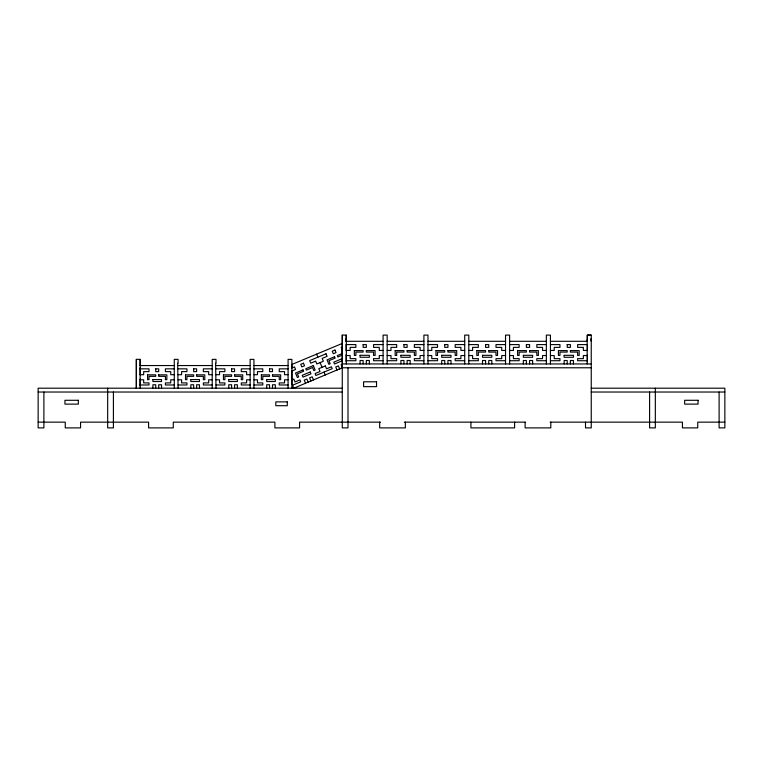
<?xml version="1.0" encoding="UTF-8"?>
<svg xmlns="http://www.w3.org/2000/svg" width="763" height="763" viewBox="0 0 763 763"><rect width="100%" height="100%" fill="white"/><g stroke="black" fill="none" stroke-linecap="round" stroke-linejoin="round"><path stroke-width="1.14" d="M136.348 359.363L136.348 388.195L136.348 359.363L140.144 359.363L140.134 388.195M152.896 388.195L152.896 384.762L155.728 384.762L155.728 388.195M158.694 388.205L158.694 384.762L161.527 384.762L161.527 388.205M174.279 388.205L174.279 359.363L178.075 359.363L178.075 363.198M177.693 363.198L178.075 388.205M190.826 388.195L190.826 384.762L193.659 384.762L193.659 388.195M196.625 388.205L196.625 384.762L199.458 384.762L199.458 388.205M212.209 388.205L212.219 359.363L216.005 359.363L216.005 363.198M215.633 363.198L216.005 388.205M228.766 388.195L228.766 384.762L231.599 384.762L231.599 388.195M234.556 388.205L234.556 384.762L237.388 384.762L237.388 388.205M250.15 388.205L250.15 359.373L253.945 359.373L253.945 388.205M266.697 388.205L266.697 384.762L269.53 384.762L269.53 388.205M272.496 388.205L272.496 384.762L275.329 384.762L275.329 388.205M288.08 388.205L288.08 359.373L291.876 359.373L291.876 388.205L293.793 388.195L342.272 367.776L591.249 367.776M346.345 363.941L346.354 335.11L342.272 335.11L342.272 363.941L591.249 363.951L591.249 335.11L587.424 335.11L587.424 341.299L587.424 338.944M346.097 338.944L346.097 341.29L346.097 335.11M360.069 363.941L360.069 360.498L363.121 360.498L363.121 363.941M366.316 363.941L366.316 360.498L369.359 360.498L369.359 363.941M383.083 363.941L383.083 335.11L387.165 335.11L387.165 363.941M400.89 363.941L400.89 360.498L403.942 360.498L403.942 363.941M407.127 363.941L407.127 360.498L410.179 360.498L410.179 363.941M423.904 363.941L423.904 335.11L427.986 335.11L427.986 363.941M441.71 363.941L441.71 360.498L444.753 360.498L444.753 363.941M447.948 363.941L447.948 360.498L450.99 360.498L450.99 363.941M464.715 363.941L464.715 335.11L468.797 335.11L468.797 363.941M482.521 363.941L482.521 360.498L485.573 360.498L485.573 363.941M488.759 363.941L488.759 360.498L491.811 360.498L491.811 363.941M505.535 363.941L505.535 335.11L509.617 335.119L509.617 363.951M523.342 363.951L523.342 360.508L526.384 360.508L526.384 363.951M529.579 363.951L529.579 360.508L532.622 360.508L532.622 363.951M546.346 363.951L546.346 335.11L550.428 335.119L550.428 363.951M564.153 363.951L564.153 360.508L567.205 360.508L567.205 363.951M570.39 363.951L570.39 360.508L573.442 360.508L573.442 363.951M587.167 363.951L587.167 335.119L591.249 335.11M587.424 361.652L587.424 354.776M587.424 350.627L587.424 344.475M342.263 343.445L291.876 364.456L291.876 368.033L294.518 366.936L295.586 369.492L291.876 371.037L291.876 383.608L293.793 388.195M342.263 347.012L341.185 347.47L342.253 350.026L342.263 353.517L337.284 355.596L337.856 356.97L342.263 355.129M291.876 379.888L293.812 379.077L295.014 381.948L299.926 379.907L300.717 381.815L292.544 385.22M342.263 360.756L334.499 363.989L333.746 362.177L341.71 358.858L342.263 360.184M342.263 364.247L341.099 364.733L342.263 367.537M591.249 339.907L590.839 338.944L591.249 341.29M346.354 341.299L383.083 341.299M387.165 341.299L423.904 341.299M427.986 341.299L464.715 341.299M468.797 341.299L505.535 341.299M509.617 341.299L546.346 341.299M550.428 341.299L587.167 341.299M346.354 344.59L355.882 344.599L355.882 347.365L350.15 347.365L350.15 350.455L346.354 350.455M383.083 344.599L373.555 344.599L373.555 347.365L379.278 347.365L379.278 350.455L383.083 350.455M387.165 344.59L396.693 344.599L396.693 347.365L390.971 347.365L390.971 350.455L387.165 350.455M423.904 344.599L414.366 344.599L414.366 347.365L420.098 347.365L420.098 350.455L423.904 350.455M427.986 344.59L437.514 344.599L437.514 347.365L431.782 347.365L431.782 350.455L427.986 350.455M464.715 344.599L455.187 344.599L455.187 347.365L460.909 347.365L460.909 350.455L464.715 350.455M468.797 344.599L478.325 344.599L478.325 347.365L472.602 347.365L472.602 350.455L468.797 350.455M505.535 344.599L495.998 344.599L495.998 347.375L501.73 347.375L501.73 350.455L505.535 350.455M509.617 344.599L519.145 344.599L519.145 347.375L513.413 347.375L513.413 350.455L509.617 350.455M546.346 344.599L536.818 344.599L536.818 347.375L542.55 347.375L542.541 350.455L546.346 350.455M550.428 344.599L559.966 344.599L559.966 347.375L554.234 347.375L554.234 350.455L550.428 350.455M587.167 344.599L577.639 344.599L577.629 347.375L583.361 347.375L583.361 350.455L587.167 350.455M346.354 355.539L350.15 355.539L350.15 358.648L355.882 358.648L355.882 360.718L346.345 360.718M383.083 355.539L379.278 355.539L379.278 358.648L373.555 358.648L373.555 360.718L383.083 360.718M387.165 355.539L390.971 355.539L390.971 358.648L396.693 358.648L396.693 360.718L387.165 360.718M423.904 355.539L420.098 355.539L420.098 358.648L414.366 358.648L414.366 360.718L423.904 360.718M427.986 355.539L431.782 355.539L431.782 358.648L437.514 358.648L437.514 360.718L427.986 360.718M464.715 355.539L460.909 355.539L460.909 358.648L455.187 358.648L455.187 360.718L464.715 360.718M468.797 355.539L472.602 355.539L472.602 358.648L478.325 358.648L478.325 360.718L468.797 360.718M505.535 355.539L501.73 355.539L501.73 358.648L495.998 358.648L495.998 360.718L505.535 360.718M509.617 355.539L513.413 355.539L513.413 358.648L519.145 358.648L519.145 360.718L509.617 360.718M546.346 355.539L542.541 355.539L542.541 358.658L536.818 358.648L536.818 360.718L546.346 360.718M550.428 355.539L554.234 355.539L554.234 358.648L559.956 358.648L559.956 360.718L550.428 360.718M587.167 355.539L583.361 355.539L583.361 358.658L577.629 358.648L577.629 360.718L587.167 360.718M140.144 365.553L174.279 365.553M178.075 365.553L212.219 365.553M216.005 365.553L250.15 365.553M253.945 365.553L288.08 365.553M140.144 368.853L148.995 368.853L148.995 371.629L143.673 371.619L143.673 374.709L140.134 374.709M174.279 368.853L165.418 368.853L165.418 371.629L170.75 371.629L170.75 374.709L174.279 374.709M178.075 368.853L186.935 368.853L186.935 371.629L181.604 371.619L181.604 374.709L178.075 374.709M212.219 368.853L203.359 368.853L203.359 371.629L208.68 371.629L208.68 374.709L212.219 374.709M216.005 368.853L224.866 368.853L224.866 371.629L219.544 371.619L219.544 374.709L216.005 374.709M250.15 368.853L241.289 368.853L241.289 371.629L246.611 371.629L246.611 374.709L250.15 374.709M253.945 368.853L262.796 368.853L262.796 371.629L257.474 371.629L257.474 374.709L253.945 374.709M288.08 368.853L279.229 368.853L279.229 371.629L284.551 371.629L284.551 374.709L288.08 374.709M140.134 379.793L143.673 379.793L143.673 382.902L148.995 382.902L148.995 384.972L140.134 384.972M174.279 379.793L170.74 379.793L170.74 382.902L165.418 382.902L165.418 384.972L174.279 384.972M178.075 379.793L181.604 379.793L181.604 382.902L186.935 382.902L186.935 384.972L178.075 384.972M212.209 379.793L208.68 379.793L208.68 382.902L203.359 382.902L203.359 384.972L212.209 384.972M216.005 379.793L219.544 379.793L219.544 382.902L224.866 382.902L224.866 384.972L216.005 384.972M250.15 379.793L246.611 379.793L246.611 382.902L241.289 382.902L241.289 384.972L250.15 384.972M253.945 379.793L257.474 379.793L257.474 382.902L262.796 382.912L262.796 384.972L253.945 384.972M288.08 379.793L284.551 379.793L284.551 382.912L279.22 382.912L279.22 384.972L288.08 384.972M342.272 388.205L38.15 388.195L38.15 427.89L43.892 427.89L43.892 392.029M591.249 388.195L724.85 388.195L724.85 427.89L719.108 427.89L719.108 392.029M38.15 392.029L342.272 392.029M591.249 392.029L724.85 392.029M38.15 422.149L65.256 422.149L65.256 427.89L80.563 427.89L80.563 422.149L148.585 422.149L148.585 427.89L173.268 427.89L173.268 422.149L274.89 422.149L274.89 427.89L299.573 427.89L299.573 422.149L380.489 422.149M404.285 422.149L525.249 422.149M550.066 422.149L682.437 422.149L682.437 427.89L697.744 427.89L697.744 422.149L724.85 422.149M339.688 369.054L338.362 365.878L335.749 366.965L337.074 370.15M316.578 354.156L317.847 357.198M320.107 362.606L322.062 367.299M324.056 372.077L325.296 375.053M313.526 379.964L312.201 376.788L309.587 377.876L310.913 381.061M308.176 382.196L306.85 379.02L304.237 380.108L305.562 383.293M655.331 388.195L655.331 427.89L649.59 427.89L649.59 392.029M591.249 363.951L591.249 427.89L585.507 427.89L585.507 422.149M550.81 422.149L550.81 427.89L525.125 427.89L525.125 422.149M514.615 422.149L514.615 427.89L470.924 427.89L470.924 422.149M405.363 422.149L405.363 427.89L379.678 427.89L379.678 422.149M348.004 367.776L348.004 427.89L342.272 427.89L342.272 335.11M346.097 344.475L346.097 350.627M346.097 354.785L346.097 361.652M140.173 359.363L140.173 365.553M140.173 367.594L140.173 374.891M140.173 379.039L140.173 385.906M113.41 392.029L113.41 427.89L107.669 427.89L107.669 388.195M147.574 374.852L147.574 379.678L148.995 379.678L148.995 376.34L155.728 376.34L155.728 374.852L147.574 374.852M152.896 379.564L152.896 381.529L161.527 381.529L161.527 379.564L152.896 379.564M155.728 368.853L155.728 371.629L158.694 371.629L158.694 368.853L155.728 368.853M158.694 374.852L158.694 376.34L165.418 376.34L165.418 379.678L166.849 379.678L166.849 374.852L158.694 374.852M185.504 374.852L185.504 379.678L186.935 379.678L186.935 376.34L193.659 376.34L193.659 374.852L185.504 374.852M190.826 379.564L190.826 381.529L199.458 381.529L199.458 379.564L190.826 379.564M193.659 368.853L193.659 371.629L196.625 371.629L196.625 368.853L193.659 368.853M196.625 374.852L196.625 376.34L203.359 376.34L203.359 379.678L204.78 379.678L204.78 374.852L196.625 374.852M223.445 374.852L223.435 379.678L224.866 379.678L224.866 376.34L231.599 376.34L231.599 374.852L223.445 374.852M228.766 379.564L228.766 381.529L237.388 381.529L237.388 379.564L228.766 379.564M231.599 368.853L231.599 371.629L234.565 371.629L234.565 368.853L231.599 368.853M234.565 374.852L234.565 376.34L241.289 376.34L241.289 379.678L242.72 379.678L242.72 374.852L234.565 374.852M261.375 374.852L261.375 379.678L262.796 379.678L262.796 376.34L269.53 376.34L269.53 374.852L261.375 374.852M266.697 379.573L266.697 381.529L275.329 381.529L275.329 379.573L266.697 379.573M269.53 368.853L269.53 371.629L272.496 371.629L272.496 368.853L269.53 368.853M272.496 374.852L272.496 376.34L279.229 376.34L279.229 379.678L280.65 379.678L280.65 374.852L272.496 374.852M354.347 350.599L354.347 355.424L355.882 355.424L355.882 352.086L363.121 352.086L363.121 350.599L354.347 350.599M360.079 355.31L360.079 357.275L369.359 357.275L369.359 355.31L360.079 355.31M363.121 344.599L363.121 347.365L366.316 347.365L366.316 344.599L363.121 344.599M366.316 350.599L366.316 352.086L373.555 352.086L373.555 355.424L375.091 355.424L375.091 350.599L366.316 350.599M395.167 350.599L395.158 355.424L396.693 355.424L396.693 352.086L403.942 352.086L403.942 350.599L395.167 350.599M400.89 355.31L400.89 357.275L410.179 357.275L410.179 355.31L400.89 355.31M403.942 344.599L403.942 347.365L407.127 347.365L407.127 344.599L403.942 344.599M407.127 350.599L407.127 352.086L414.366 352.086L414.366 355.424L415.902 355.424L415.902 350.599L407.127 350.599M435.978 350.599L435.978 355.424L437.514 355.424L437.514 352.086L444.753 352.086L444.753 350.599L435.978 350.599M441.71 355.31L441.71 357.275L450.99 357.275L450.99 355.31L441.71 355.31M444.753 344.599L444.753 347.365L447.948 347.365L447.948 344.599L444.753 344.599M447.948 350.599L447.948 352.086L455.187 352.086L455.187 355.424L456.722 355.424L456.722 350.599L447.948 350.599M476.799 350.599L476.799 355.424L478.325 355.424L478.325 352.086L485.573 352.086L485.573 350.599L476.799 350.599M482.521 355.31L482.521 357.275L491.811 357.275L491.811 355.31L482.521 355.31M485.573 344.599L485.573 347.365L488.759 347.365L488.759 344.599L485.573 344.599M488.759 350.599L488.759 352.086L495.998 352.086L495.998 355.424L497.533 355.424L497.533 350.599L488.759 350.599M517.61 350.599L517.61 355.424L519.145 355.424L519.145 352.086L526.384 352.086L526.384 350.599L517.61 350.599M523.342 355.31L523.342 357.275L532.622 357.275L532.622 355.31L523.342 355.31M526.384 344.599L526.384 347.375L529.579 347.375L529.579 344.599L526.384 344.599M529.579 350.599L529.579 352.086L536.818 352.086L536.818 355.424L538.354 355.424L538.354 350.599L529.579 350.599M558.43 350.599L558.43 355.424L559.956 355.424L559.966 352.086L567.205 352.086L567.205 350.599L558.43 350.599M564.153 355.31L564.153 357.275L573.442 357.275L573.442 355.31L564.153 355.31M567.205 344.599L567.205 347.375L570.39 347.375L570.39 344.599L567.205 344.599M570.39 350.599L570.39 352.086L577.629 352.086L577.629 355.424L579.165 355.424L579.165 350.599L570.39 350.599M303.464 363.198L300.727 364.342L301.795 366.898L304.532 365.763L303.464 363.198M326.03 353.794L309.673 360.613L310.741 363.169L315.653 361.118L316.845 363.97L323.369 361.242L322.177 358.4L327.098 356.35L326.03 353.794M334.976 350.055L332.239 351.199L333.307 353.755L336.044 352.62L334.976 350.055M303.035 369.883L295.51 373.021L297.37 377.475L298.686 376.922L297.398 373.841L303.607 371.247L303.035 369.883M313.297 365.601L305.772 368.739L306.344 370.112L312.553 367.518L313.841 370.599L315.157 370.055L313.297 365.601M334.547 356.741L327.022 359.878L328.882 364.332L330.198 363.779L328.91 360.699L335.119 358.105L334.547 356.741M310.207 372.001L302.243 375.32L302.997 377.132L310.961 373.813L310.207 372.001M325.324 365.935L318.8 368.653L320.002 371.533L315.09 373.584L315.882 375.491L332.229 368.672L331.438 366.765L326.526 368.806L325.324 365.935M376.531 381.796L363.589 381.796L363.589 386.65L376.531 386.65L376.531 381.796M78.341 400.289L64.95 400.289L64.95 404.123L78.341 404.123L78.341 400.289M698.05 400.289L684.659 400.289L684.659 404.123L698.05 404.123L698.05 400.289M287.289 401.882L275.815 401.882L275.815 405.706L287.289 405.706L287.289 401.882"/></g></svg>
